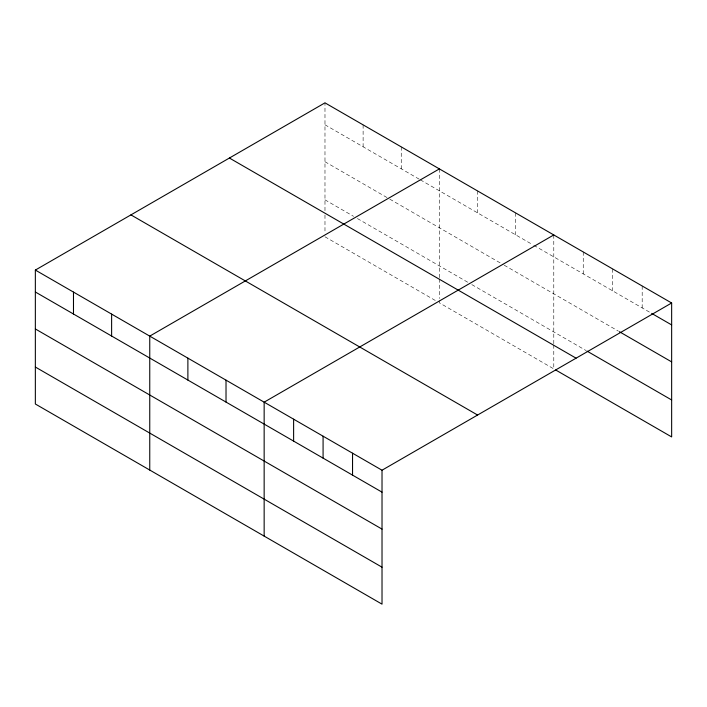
<?xml version="1.0" encoding="UTF-8"?>
<svg xmlns="http://www.w3.org/2000/svg" width="707" height="707" viewBox="0 0 707 707"><rect width="100%" height="100%" fill="white"/><g stroke="black" fill="none" stroke-linecap="round" stroke-linejoin="round"><path stroke-width="0.53" stroke-dasharray="3.54 2.65" d="M324.981 210.695L324.981 102.851M324.981 124.777L419.366 179.269M420.32 179.817L532.813 244.763M533.767 245.311L650.74 312.848M324.981 161.735L388.859 198.614M389.813 199.162L503.26 264.665M504.215 265.213L618.422 331.15M324.981 199.825L353.588 216.333M357.397 218.534L467.981 282.385M471.799 284.585L586.103 350.575M324.981 236.783L436.528 301.182M642.186 285.982L642.186 307.907M612.713 268.969L612.713 290.895M583.248 251.957L583.248 273.883M553.784 234.945L553.784 343.876M553.784 344.963L553.784 368.877L439.383 302.835L439.383 299.574M515.65 212.931L515.65 234.857M477.517 190.917L477.517 212.842M439.383 168.902L439.383 277.824M439.383 278.912L439.383 298.487M401.249 146.879L401.249 168.805M363.115 124.865L363.115 146.791M324.981 215.043L324.981 233.522"/><path stroke-width="1.06" d="M382.019 529.101L382.019 470.217L35.35 270.074L35.35 404.006L382.019 604.149L382.019 529.101L35.35 328.958M555.684 369.982L671.65 436.926L671.65 302.994L324.981 102.851L35.35 270.074M439.383 168.902L149.751 336.117L149.751 470.049M553.784 234.945L264.153 402.168L264.153 536.1M382.019 470.217L671.65 302.994M651.686 313.395L671.65 324.92M619.367 331.698L671.65 361.887M587.049 351.123L671.65 399.968M229.404 158.032L576.072 358.175M130.928 214.884L477.596 415.036M35.35 292L382.019 492.143M35.35 367.039L382.019 567.182M352.546 453.205L352.546 475.131M323.081 436.192L323.081 458.118M293.617 419.18L293.617 441.106M226.019 380.154L226.019 402.08M187.885 358.131L187.885 380.057M111.618 314.102L111.618 336.028M73.484 292.088L73.484 314.014"/></g></svg>
